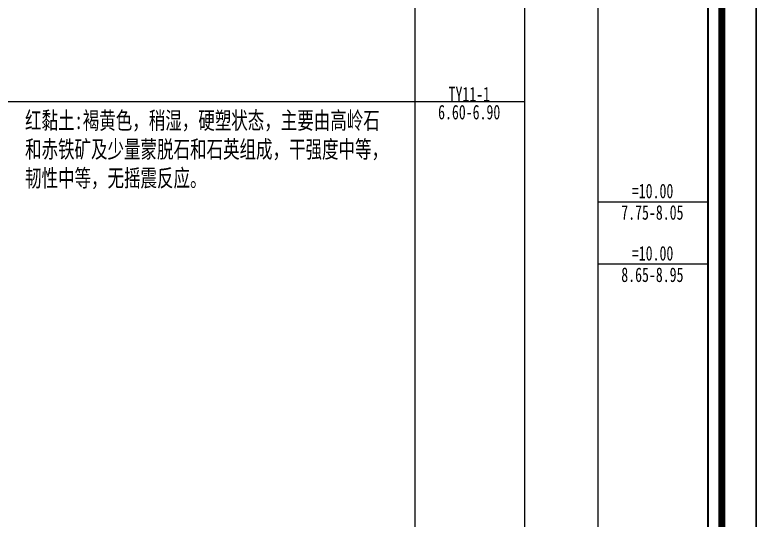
# Model space of a CAD drawing. Extents: x -27 to 2779, y -202 to 95.
# Drawn here: x 2435.7 to 2543.1, y -126.5 to -53.5 of the extents above; entities that cross this region are included whole.
import ezdxf

# ---------------------------------------------------------------- set-up
doc = ezdxf.new("R2010")
doc.units = 0
doc.header["$MEASUREMENT"] = 0
doc.layers.add('ZZT_TC', color=7, linetype='Continuous')
doc.styles.add('BODYCONTENT', font='simfang.ttf', dxfattribs={"width": 0.7, "height": 2.5})

# ---------------------------------------------------------------- blocks, each defined once
blk = doc.blocks.new('block11', base_point=(27, 229))
for points, const_width in [([(0, 0), (210, 0), (210, 297), (0, 297)], 0.25), ([(25, 5), (205, 5), (205, 292), (25, 292)], 1), ([(27, 265), (203, 265), (203, 17), (27, 17)], 0.3)]:
    blk.add_lwpolyline(points, close=True, dxfattribs=dict(const_width=const_width))

msp = doc.modelspace()

# ---------------------------------------------------------------- linework, layer by layer
at = {"layer": 'ZZT_TC'}
for p, q in [((2493.59, 27), (2493.59, -185)), ((2509.49, 27), (2509.49, -185)), ((2520.1, 27), (2520.1, -185)), ((2536, 27), (2536, -185)), ((2434.22, -66), (2493.59, -66)), ((2493.59, -66), (2509.49, -66)), ((2520.1, -80.5), (2536, -80.5)), ((2520.1, -89.5), (2536, -89.5))]:
    msp.add_line(p, q, dxfattribs=at)
at = {"layer": 'ZZT_TC', "color": 7, "const_width": 0.3, "flags": 128}
msp.add_lwpolyline([(2360, 27), (2536, 27), (2536, -185), (2360, -185)], close=True, dxfattribs=at)

# ---------------------------------------------------------------- block references
at = {"layer": 'ZZT_TC'}
msp.add_blockref('block11', (2360, 27), dxfattribs=at)

# ---------------------------------------------------------------- texts
at = {"layer": 'ZZT_TC', "color": 7, "style": 'BODYCONTENT', "width": 0.7}
for s, p in [('TY11-1', (2498.49, -66)), ('6.60-6.90', (2496.97, -68.6)), ('=10.00', (2525, -80)), ('7.75-8.05', (2523.47, -83.1)), ('=10.00', (2525, -89)), ('8.65-8.95', (2523.47, -92.1))]:
    msp.add_text(s, height=2.1, dxfattribs=at).set_placement(p)
at = {"layer": 'ZZT_TC', "color": 7, "insert": (2437.22, -67.5), "char_height": 2.5, "width": 53.3735, "attachment_point": 1, "style": 'BODYCONTENT'}
msp.add_mtext('红黏土:褐黄色，稍湿，硬塑状态，主要由高岭石和赤铁矿及少量蒙脱石和石英组成，干强度中等，韧性中等，无摇震反应。', dxfattribs=at)

doc.saveas('drawing.dxf')
